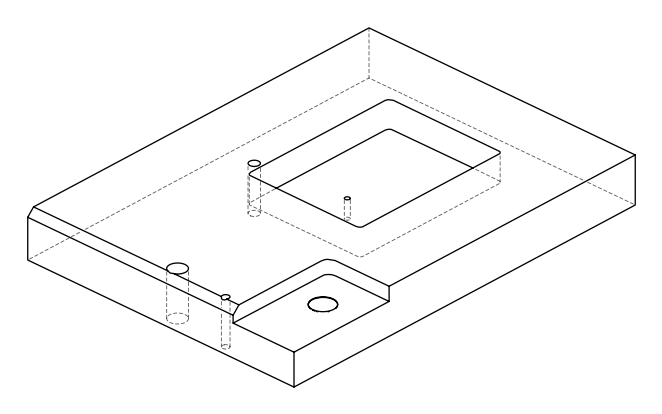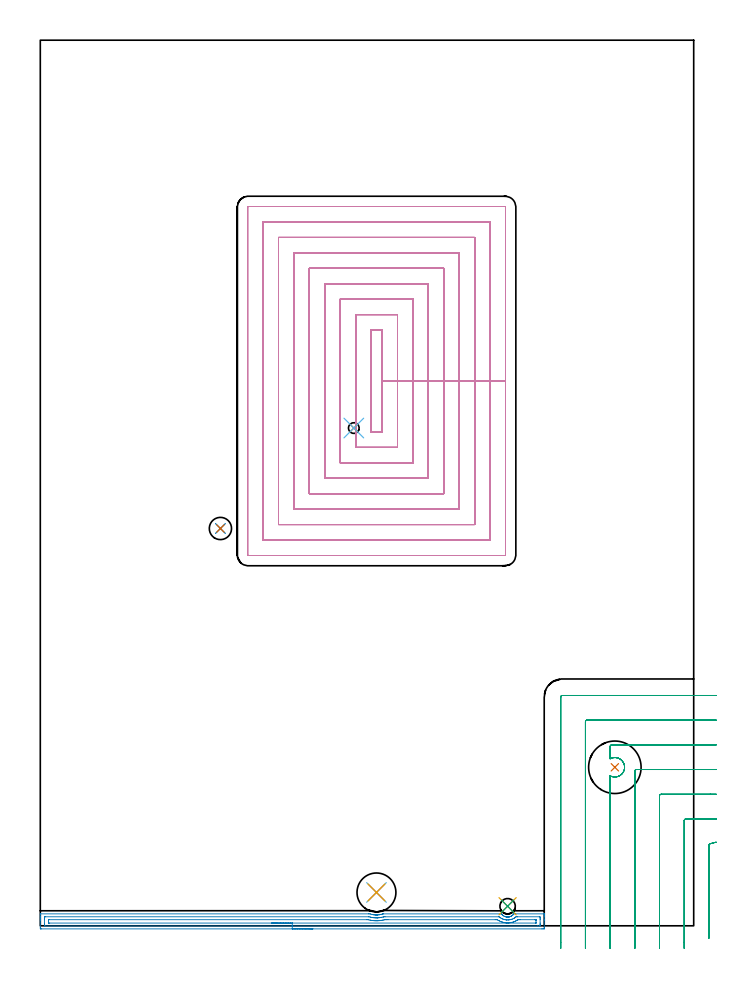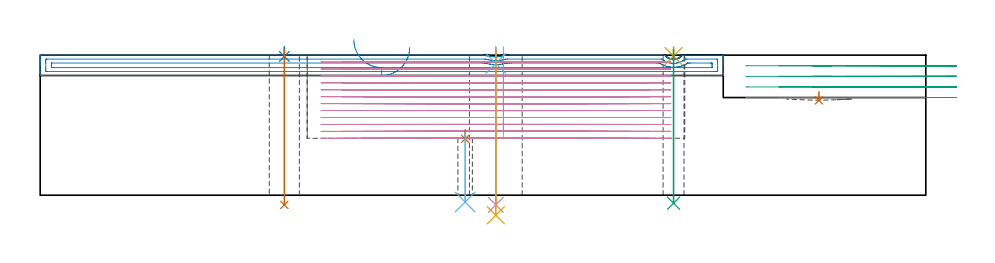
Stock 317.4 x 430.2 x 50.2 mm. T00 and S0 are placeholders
(PLAN: 13 operations, 9 tool changes, 93.1 min)
(1 INDEXABLE_INSERT_DRILL_BLIND_HOLE_FROM_SOLID | STEP1POCKET | NXT0302_022 | 0.02 min | 8111 mm3)
(2 AREA_MILL | FG_CHAMFER_SURFACE | UGT0205_001 | 6.09 min | 6641 mm3)
(3 MILL_CORNER_NOTCH_RECTANGULAR | CORNER_NOTCH_RECTANGULAR | UGT0201_010 | Follow Part, ap 4, ae 75% | 7.83 min | 124209 mm3)
(4 MILL_RECTANGULAR_POCKET | POCKET_RECTANGULAR_STRAIGHT | NXT0201_013 | Follow Part, ap 2.5, ae 75% | 78.06 min | 723073 mm3)
(5 SPOT_DRILL | STEP1HOLE | NXT0321_9005460120000 | 0.03 min | 2 mm3)
(6 SPOT_DRILL_1 | STEP1HOLE_1 | NXT0321_9005460120000 | 0.05 min | 184 mm3)
(7 SPOT_DRILL_2 | STEP1HOLE_2 | NXT0321_9005460120000 | 0.03 min | 23 mm3)
(8 SPOT_DRILL_3 | STEP1HOLE_3 | NXT0321_9005460120000 | 0.03 min | 19 mm3)
(9 DRILL_THROUGH_HOLE_INTO_CENTER | STEP1HOLE | NXT0301_046 | 0.22 min | 2182 mm3)
(10 DRILL_THROUGH_HOLE_INTO_CENTER_1 | STEP1HOLE_1 | NXT0301_079 | 0.22 min | 4411 mm3)
(11 DRILL_TO_ENLARGE_THROUGH_HOLE | STEP1HOLE_1 | UGT0301_257 | 0.24 min | 9463 mm3)
(12 DRILL_THROUGH_HOLE_INTO_CENTER_2 | STEP1HOLE_2 | NXT0301_023 | 0.11 min | 432 mm3)
(13 DRILL_THROUGH_HOLE_INTO_CENTER_3 | STEP1HOLE_3 | NXT0301_079 | 0.22 min | 4561 mm3)
(TOOL NXT0302_022 | Index. Insert Drill 25.5mm [880-D2550L25-03] | D25.5 PA176 FL77 Z2)
(TOOL UGT0205_001 | Chamfer Mill 20 x 3 x 45 deg. | D20 FL50 Z2)
(TOOL UGT0201_010 | End Mill 16 mm | D16 FL22 Z2)
(TOOL NXT0201_013 | ENDMILL 10mm | D10 FL30 Z4)
(TOOL NXT0321_9005460120000 | NC Spot Drill, 142deg, 12mm, Carbide, Uncoated | D12 PA142 FL30 Z2)
(TOOL NXT0301_046 | Carbide Drill 7.5mm [860.1-0750-038A1-MM 2214] | D7.5 PA140 FL53 Z2)
(TOOL NXT0301_079 | Carbide Drill 10.8mm [860.1-1080-032A1-MM 2214] | D10.8 PA140 FL55 Z2)
(TOOL UGT0301_257 | Twist Drill 18.9 mm | D18.9 PA118 FL135 Z2)
(TOOL NXT0301_023 | Carbide Drill 5.2mm [860.1-0520-016A1-MM 2214] | D5.2 PA140 FL28 Z2)
(OP 1 INDEXABLE_INSERT_DRILL_BLIND_HOLE_FROM_SOLID)
G17 G21 G94 G90
T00 M6
G54
G17 G0 G90 X279.1 Y77. S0 M3
G43 Z60.2 H1
G94 G81 G98 Z34. F250. R37.
G80
M5
M2
(OP 2 AREA_MILL)
G17 G21 G94 G90
T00 M6
G54
G17 G0 G90 X132.4 Y-1.5 S1061 M3
G43 Z60.2 H0
Z52.9
G94 G1 X132.362 Z52.028 F250.
X132.248 Z51.164
X132.059 Z50.312
X131.797 Z49.48
X131.463 Z48.674
X131.06 Z47.9
X130.592 Z47.164
X130.06 Z46.472
X129.471 Z45.829
X128.828 Z45.24
X128.136 Z44.708
X127.4 Z44.24
X126.626 Z43.837
X125.82 Z43.503
X124.988 Z43.241
X124.136 Z43.052
X123.272 Z42.938
X122.4 Z42.9
X0.603 Y-1.499 Z42.901
X0.065 Y-1.493 Z42.904
X0.008 Y-1.491 Z42.906
X0. Y-0.958 Z43.439
Y2.594 Z46.988
Y3.17 Z47.566
Y3.482 Z47.878
Y4.058 Z48.454
Y4.37 Z48.765
Y5.419 Z49.818
X0.008 Y5.767 Z50.159
X0.01 Y5.797 Z50.188
X0.157 Y5.8 Z50.2
X159.439 Y5.799 Z50.199
X160.092 Y5.796 Z50.188
X160.322 Y5.732 Z50.128
X161.185 Y5.498 Z49.896
X161.63 Y5.406 Z49.806
X162.078 Y5.337 Z49.736
X162.092 Y5.335 Z49.735
X162.523 Y5.289 Z49.689
X162.969 Y5.26 Z49.66
X162.974
X163.142 Y5.256 Z49.653
X163.206 Y5.254 Z49.652
X163.308 Y5.255
X163.311
X163.525 Y5.258 Z49.656
X163.554 Z49.657
X163.716 Y5.266 Z49.663
X163.86 Y5.273 Z49.669
X164.307 Y5.311 Z49.709
X164.752 Y5.37 Z49.765
X164.784 Y5.376 Z49.771
X165.199 Y5.449 Z49.848
X165.644 Y5.551 Z49.95
X165.654 Y5.554 Z49.953
X165.676 Y5.56 Z49.959
X166.088 Y5.677 Z50.075
X166.373 Y5.762 Z50.159
X166.48 Y5.786 Z50.183
X166.529 Y5.792 Z50.192
X223.731 Z50.191
X223.924 Y5.791 Z50.18
X223.975 Y5.775 Z50.165
X224.001 Y5.756 Z50.149
X224.026 Y5.723 Z50.121
X224.114 Y5.614 Z50.013
X224.298 Y5.409 Z49.807
X224.453 Y5.258 Z49.654
X224.491 Y5.221 Z49.618
X224.796 Y4.974 Z49.373
X224.814 Y4.962 Z49.36
X225.081 Y4.79 Z49.188
X225.382 Y4.629 Z49.026
X225.822 Y4.454 Z48.849
X225.905 Y4.434 Z48.825
X226.126 Y4.371 Z48.77
X226.274 Y4.334 Z48.728
X226.351 Y4.325 Z48.715
X226.553 Y4.294 Z48.689
X226.649 Y4.282 Z48.675
X226.718 Y4.271 Z48.667
X226.781 Y4.27 Z48.666
X226.813 Y4.271 Z48.663
X226.825 Z48.662
X226.942 Y4.27 Z48.659
X226.951 Z48.658
X227.144 Y4.266 Z48.66
X227.165 Z48.661
X227.243 Y4.275 Z48.667
X227.283 Y4.279 Z48.672
X227.342 Y4.284 Z48.681
X227.614 Y4.314 Z48.708
X227.69 Y4.331 Z48.723
X227.781 Y4.35 Z48.746
X227.877 Y4.37 Z48.768
X227.931 Y4.382 Z48.78
X228.057 Y4.411 Z48.807
X228.136 Y4.438 Z48.831
X228.288 Y4.484 Z48.881
X228.339 Y4.505 Z48.903
X228.514 Y4.576 Z48.973
X228.734 Y4.682 Z49.08
X228.879 Y4.764 Z49.161
X228.949 Y4.803 Z49.201
X229.204 Y4.973 Z49.373
X229.474 Y5.202 Z49.601
X229.535 Y5.254 Z49.652
X229.84 Y5.556 Z49.955
X229.92 Y5.655 Z50.055
X229.965 Y5.707 Z50.106
X230.042 Y5.795 Z50.191
X230.813 Y5.8 Z50.2
X244.643
X244.79 Y5.797 Z50.188
X244.792 Y5.767 Z50.159
X244.8 Y5.418 Z49.818
Y4.995 Z49.394
Y4.37 Z48.765
Y3.17 Z47.566
Y2.594 Z46.988
Y-0.67 Z43.727
X244.797 Y-0.958 Z43.439
X244.792 Y-1.491 Z42.906
X244.735 Y-1.493 Z42.904
X244.197 Y-1.498 Z42.902
X243.652 Y-1.5 Z42.9
X122.4
Y-0.086 Z44.314
X2.388 Y-0.085 Z44.315
X2.01 Y-0.07 Z44.33
X2.003 Y0.313 Z44.713
X2.001 Y0.818 Z45.218
X2. Y1.204 Z45.604
Y2.98 Z47.38
X2.001 Y3.482 Z47.882
X2.002 Y3.865 Z48.265
X2.01 Y4.37 Z48.77
X2.373 Y4.385 Z48.785
X2.388
X159.43 Y4.384 Z48.784
X159.729 Y4.37 Z48.77
X160.322 Y4.219 Z48.619
X160.523 Y4.17 Z48.57
X161.214 Y4.03 Z48.43
X161.62 Y3.967 Z48.367
X162.107 Y3.91 Z48.31
X162.609 Y3.87 Z48.27
X162.999 Y3.851 Z48.251
X163.527 Y3.844 Z48.244
X163.585
X163.621 Y3.846 Z48.246
X163.891 Y3.862 Z48.262
X164.366 Y3.897 Z48.297
X164.784 Y3.941 Z48.341
X165.164 Y3.991 Z48.391
X165.676 Y4.082 Z48.482
X165.914 Y4.133 Z48.533
X166.568 Y4.291 Z48.691
X166.631 Y4.307 Z48.707
X166.882 Y4.37 Z48.77
X167.453 Y4.378 Z48.778
X222.782 Y4.377 Z48.777
X222.879 Y4.37 Z48.77
X223.328 Y4.023 Z48.423
X223.674 Y3.791 Z48.191
X224.225 Y3.482 Z47.882
X224.567 Y3.337 Z47.737
X224.813 Y3.237 Z47.637
X225.206 Y3.112 Z47.512
X225.459 Y3.044 Z47.444
X225.659 Y2.993 Z47.393
X226.195 Y2.905 Z47.305
X226.351 Y2.883 Z47.283
X226.445 Y2.873 Z47.273
X226.534 Y2.868 Z47.268
X227.156 Y2.855 Z47.255
X227.243 Y2.856 Z47.256
X227.379 Y2.864 Z47.264
X227.969 Y2.926 Z47.326
X228.136 Y2.953 Z47.353
X228.571 Y3.048 Z47.448
X228.775 Y3.097 Z47.497
X229.028 Y3.175 Z47.575
X229.257 Y3.254 Z47.654
X229.792 Y3.482 Z47.882
X229.879 Y3.523 Z47.923
X229.896 Y3.531 Z47.931
X229.92 Y3.544 Z47.944
X230.238 Y3.73 Z48.13
X230.434 Y3.859 Z48.259
X230.813 Y4.137 Z48.537
X230.944 Y4.239 Z48.639
X231.11 Y4.37 Z48.77
X231.689 Y4.385 Z48.785
X231.705 Y4.386 Z48.786
X242.412 Y4.385 Z48.785
X242.79 Y4.37 Z48.77
X242.797 Y3.987 Z48.387
X242.799 Y3.482 Z47.882
X242.8 Y3.096 Z47.496
Y1.32 Z45.72
X242.799 Y0.818 Z45.218
X242.798 Y0.435 Z44.835
X242.79 Y-0.07 Z44.33
X242.412 Y-0.079 Z44.321
X241.52 Y-0.086 Z44.314
X122.4
Y1.328 Z45.728
X4.551 Y1.329 Z45.729
X4.172 Y1.331 Z45.731
X4.047 Y1.334 Z45.734
X4.01 Y1.336 Z45.736
X4.006 Y1.421 Z45.821
X4.002 Y1.535 Z45.935
X4.001 Y1.706 Z46.106
X4. Y1.877 Z46.277
X4.001 Y2.594 Z46.994
X4.002 Y2.763 Z47.163
X4.01 Y2.936 Z47.336
X4.015 Y2.966 Z47.366
X4.031 Y2.967 Z47.367
X4.078 Y2.97 Z47.37
X4.172 Y2.971 Z47.371
X158.538 Y2.97 Z47.37
X159.053 Y2.969 Z47.369
X159.24 Y2.965 Z47.365
X159.334 Y2.963 Z47.363
X159.43 Y2.94 Z47.34
X160.141 Y2.774 Z47.174
X160.322 Y2.738 Z47.138
X161.093 Y2.594 Z46.994
X161.214 Y2.575 Z46.975
X161.236 Y2.573 Z46.973
X162.107 Y2.485 Z46.885
X162.226 Y2.475 Z46.875
X162.999 Y2.436 Z46.836
X163.158 Y2.435 Z46.835
X163.891 Y2.446 Z46.846
X164.034 Y2.452 Z46.852
X164.784 Y2.508 Z46.908
X164.863 Y2.515 Z46.915
X165.529 Y2.594 Z46.994
X165.656 Y2.614 Z47.014
X165.676 Y2.617 Z47.017
X166.402 Y2.76 Z47.16
X166.568 Y2.795 Z47.195
X167.131 Y2.922 Z47.322
X167.278 Y2.954 Z47.354
X167.46 Y2.957 Z47.357
X167.983 Y2.962 Z47.362
X168.353 Y2.963 Z47.363
X168.874 Y2.964 Z47.364
X220.997 Y2.963 Z47.363
X221.522 Y2.96 Z47.36
X221.89 Y2.956 Z47.356
X222.004 Y2.942 Z47.342
X222.151 Y2.854 Z47.254
X222.584 Y2.594 Z46.994
X222.782 Y2.481 Z46.881
X223.033 Y2.344 Z46.744
X223.674 Y2.069 Z46.469
X224.009 Y1.942 Z46.342
X224.485 Y1.788 Z46.188
X224.567 Y1.765 Z46.165
X224.789 Y1.706 Z46.106
X225.155 Y1.624 Z46.024
X225.459 Y1.571 Z45.971
X225.621 Y1.545 Z45.945
X225.886 Y1.509 Z45.909
X226.351 Y1.459 Z45.859
X226.61 Y1.448 Z45.848
X226.771 Y1.446 Z45.846
X227.243 Y1.443 Z45.843
X227.498 Y1.452 Z45.852
X227.695 Y1.468 Z45.868
X228.136 Y1.513 Z45.913
X228.31 Y1.532 Z45.932
X228.832 Y1.625 Z46.025
X229.028 Y1.662 Z46.062
X229.065 Y1.669 Z46.069
X229.225 Y1.706 Z46.106
X229.766 Y1.86 Z46.26
X229.92 Y1.909 Z46.309
X230.211 Y2.011 Z46.411
X230.418 Y2.099 Z46.499
X230.813 Y2.271 Z46.671
X231.033 Y2.375 Z46.775
X231.436 Y2.594 Z46.994
X231.604 Y2.694 Z47.094
X231.705 Y2.756 Z47.156
X231.982 Y2.937 Z47.337
X232.029 Y2.965 Z47.365
X232.09 Y2.967 Z47.367
X232.22 Y2.97 Z47.37
X232.597 Y2.971 Z47.371
X233.11 Y2.972 Z47.372
X240.249 Y2.971 Z47.371
X240.628 Y2.969 Z47.369
X240.753 Y2.966 Z47.366
X240.79 Y2.964 Z47.364
X240.794 Y2.879 Z47.279
X240.797 Y2.765 Z47.165
X240.799 Y2.594 Z46.994
X240.8 Y2.423 Z46.823
X240.799 Y1.706 Z46.106
X240.798 Y1.537 Z45.937
X240.79 Y1.364 Z45.764
X240.785 Y1.334 Z45.734
X240.769 Y1.333 Z45.733
X240.722 Y1.33 Z45.73
X240.628 Y1.329 Z45.729
X122.4 Y1.328 Z45.728
X121.528 Z45.767
X120.664 Z45.88
X119.812 Z46.069
X118.98 Z46.332
X118.174 Z46.665
X117.4 Z47.068
X116.664 Z47.537
X115.972 Z48.068
X115.329 Z48.657
X114.74 Z49.301
X114.208 Z49.993
X113.74 Z50.728
X113.337 Z51.502
X113.003 Z52.308
X112.741 Z53.14
X112.552 Z53.992
X112.438 Z54.857
X112.4 Z55.728
G0 Z60.2
M5
M2
(OP 3 MILL_CORNER_NOTCH_RECTANGULAR)
G17 G21 G94 G90
T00 M6
G54
G17 G0 G90 X328.305 Y40.625 S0 M3
G43 Z60.2 H0
Z46.4
G94 G1 X325.4 Y39.875 F250.
G3 X324.8 Y39.106 R0.8 F500.
G1 Y-3.04
Y-6.04 F250.
G0 Z60.2
X328.4 Y51.9
Z46.4
G1 X325.4
X313.594 F500.
G3 X312.8 Y51.106 R0.8
G1 Y-8.
Y-11. F250.
G0 Z60.2
X328.4 Y63.9
Z46.4
G1 X325.4
X301.595 F500.
G3 X300.8 Y63.105 R0.8
G1 Y-8.
Y-11. F250.
G0 Z60.2
X328.4 Y75.9
Z46.4
G1 X325.4
X289.595 F500.
G3 X288.8 Y75.105 R0.8
G1 Y-8.
Y-11. F250.
G0 Z60.2
X328.4 Y87.9
Z46.4
G1 X325.4
X277.595 F500.
G3 X276.8 Y87.105 R0.8
G1 Y81.142
G2 X280.579 Y81.508 R4.773
X280.952 Y81.371 R4.773
X283.815 Y76.451 R4.776
X281.186 Y72.737 R4.774
X277.135 Y72.678 R4.801
X276.8 Y72.848 R4.766
G1 Y-8.
Y-11. F250.
G0 Z60.2
X328.4 Y99.9
Z46.4
G1 X325.4
X265.595 F500.
G3 X264.8 Y99.105 R0.8
G1 Y-8.
Y-11. F250.
G0 Z60.2
X328.4 Y111.9
Z46.4
G1 X325.4
X253.596 F500.
G3 X252.8 Y111.104 R0.8
G1 Y-8.
Y-11. F250.
G0 Z60.2
X328.305 Y40.625
Z42.6
G1 X325.4 Y39.875
G3 X324.8 Y39.106 R0.8 F500.
G1 Y-3.04
Y-6.04 F250.
G0 Z60.2
X328.4 Y51.9
Z42.6
G1 X325.4
X313.594 F500.
G3 X312.8 Y51.106 R0.8
G1 Y-8.
Y-11. F250.
G0 Z60.2
X328.4 Y63.9
Z42.6
G1 X325.4
X301.595 F500.
G3 X300.8 Y63.105 R0.8
G1 Y-8.
Y-11. F250.
G0 Z60.2
X328.4 Y75.9
Z42.6
G1 X325.4
X289.595 F500.
G3 X288.8 Y75.105 R0.8
G1 Y-8.
Y-11. F250.
G0 Z60.2
X328.4 Y87.9
Z42.6
G1 X325.4
X277.595 F500.
G3 X276.8 Y87.105 R0.8
G1 Y81.142
G2 X280.581 Y81.508 R4.773
X280.952 Y81.371 R4.773
X283.815 Y76.451 R4.776
X281.186 Y72.737 R4.774
X277.135 Y72.678 R4.801
X276.8 Y72.848 R4.766
G1 Y-8.
Y-11. F250.
G0 Z60.2
X328.4 Y99.9
Z42.6
G1 X325.4
X265.595 F500.
G3 X264.8 Y99.105 R0.8
G1 Y-8.
Y-11. F250.
G0 Z60.2
X328.4 Y111.9
Z42.6
G1 X325.4
X253.596 F500.
G3 X252.8 Y111.104 R0.8
G1 Y-8.
Y-11. F250.
G0 Z60.2
X328.305 Y40.625
Z38.8
G1 X325.4 Y39.875
G3 X324.8 Y39.106 R0.8 F500.
G1 Y-3.04
Y-6.04 F250.
G0 Z60.2
X328.4 Y51.9
Z38.8
G1 X325.4
X313.594 F500.
G3 X312.8 Y51.106 R0.8
G1 Y-8.
Y-11. F250.
G0 Z60.2
X328.4 Y63.9
Z38.8
G1 X325.4
X301.595 F500.
G3 X300.8 Y63.105 R0.8
G1 Y-8.
Y-11. F250.
G0 Z60.2
X328.4 Y75.9
Z38.8
G1 X325.4
X289.595 F500.
G3 X288.8 Y75.105 R0.8
G1 Y-8.
Y-11. F250.
G0 Z60.2
X328.4 Y87.9
Z38.8
G1 X325.4
X277.595 F500.
G3 X276.8 Y87.105 R0.8
G1 Y81.142
G2 X280.582 Y81.508 R4.773
X281.752 Y80.933 R4.774
X283.822 Y77.442 R4.776
X283.515 Y75.265 R4.773
X281.393 Y72.846 R4.774
X281.018 Y72.66 R4.75
X277.705 Y72.465 R4.801
G1 X277.335 Y72.593
X277.253 Y72.627
G2 X276.8 Y72.849 R4.77
G1 Y-8.
Y-11. F250.
G0 Z60.2
X328.4 Y99.9
Z38.8
G1 X325.4
X265.595 F500.
G3 X264.8 Y99.105 R0.8
G1 Y-8.
Y-11. F250.
G0 Z60.2
X328.4 Y111.9
Z38.8
G1 X325.4
X253.596 F500.
G3 X252.8 Y111.104 R0.8
G1 Y-8.
Y-11. F250.
G0 Z60.2
X328.305 Y40.625
Z35.
G1 X325.4 Y39.875
G3 X324.8 Y39.106 R0.8 F500.
G1 Y-3.04
Y-6.04 F250.
G0 Z60.2
X328.4 Y51.9
Z35.
G1 X325.4
X313.594 F500.
G3 X312.8 Y51.106 R0.8
G1 Y-8.
Y-11. F250.
G0 Z60.2
X328.4 Y63.9
Z35.
G1 X325.4
X301.595 F500.
G3 X300.8 Y63.105 R0.8
G1 Y-8.
Y-11. F250.
G0 Z60.2
X328.4 Y75.9
Z35.
G1 X325.4
X289.595 F500.
G3 X288.8 Y75.105 R0.8
G1 Y-8.
Y-11. F250.
G0 Z60.2
X328.4 Y87.9
Z35.
G1 X325.4
X277.595 F500.
G3 X276.8 Y87.105 R0.8
G1 Y81.144
G2 X279.975 Y81.665 R4.761
X280.583 Y81.507 R4.774
X283.401 Y79.008 R4.773
X283.63 Y78.411 R4.758
X283.819 Y77.481 R4.773
X281.431 Y72.866 R4.758
X281.063 Y72.68 R4.75
X277.705 Y72.465 R4.82
G1 X277.32 Y72.599
G2 X276.8 Y72.849 R4.77
G1 Y-8.
Y-11. F250.
G0 Z60.2
X328.4 Y99.9
Z35.
G1 X325.4
X265.595 F500.
G3 X264.8 Y99.105 R0.8
G1 Y-8.
Y-11. F250.
G0 Z60.2
X328.4 Y111.9
Z35.
G1 X325.4
X253.596 F500.
G3 X252.8 Y111.104 R0.8
G1 Y-8.
Y-11. F250.
G0 Z60.2
M5
M2
(OP 4 MILL_RECTANGULAR_POCKET)
G17 G21 G94 G90
T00 M6
G54
G17 G0 G90 X166. Y244.186 S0 M3
G43 Z60.2 H0
Z53.2
G94 G1 Y264.65 Z47.717 F250.
Y289.4 F500.
X160.7
Y239.9
X166.
Y264.65
X173.5
Y296.9
X153.2
Y232.4
X173.5
Y264.65
X181.
Y304.4
X145.7
Y224.9
X181.
Y264.65
X188.5
Y311.9
X138.2
Y217.4
X188.5
Y264.65
X196.
Y319.4
X130.7
Y209.9
X196.
Y264.65
X203.5
Y326.9
X123.2
Y202.4
X203.5
Y264.65
X211.
Y334.4
X115.7
Y194.9
X211.
Y264.65
X218.5
Y341.9
X108.2
Y187.4
X218.5
Y264.65
X226.
Y349.1
G3 X225.7 Y349.4 R0.3
G1 X101.
G3 X100.7 Y349.1 R0.3
G1 Y180.2
G3 X101. Y179.9 R0.3
G1 X225.7
G3 X226. Y180.2 R0.3
G1 Y264.65
Y265.65
G0 X166. Y244.186 Z50.717
G1 Y264.65 Z45.233 F250.
Y289.4 F500.
X160.7
Y239.9
X166.
Y264.65
X173.5
Y296.9
X153.2
Y232.4
X173.5
Y264.65
X181.
Y304.4
X145.7
Y224.9
X181.
Y264.65
X188.5
Y311.9
X138.2
Y217.4
X188.5
Y264.65
X196.
Y319.4
X130.7
Y209.9
X196.
Y264.65
X203.5
Y326.9
X123.2
Y202.4
X203.5
Y264.65
X211.
Y334.4
X115.7
Y194.9
X211.
Y264.65
X218.5
Y341.9
X108.2
Y187.4
X218.5
Y264.65
X226.
Y349.1
G3 X225.7 Y349.4 R0.3
G1 X101.
G3 X100.7 Y349.1 R0.3
G1 Y180.2
G3 X101. Y179.9 R0.3
G1 X225.7
G3 X226. Y180.2 R0.3
G1 Y264.65
Y265.65
G0 X166. Y244.186 Z48.233
G1 Y264.65 Z42.75 F250.
Y289.4 F500.
X160.7
Y239.9
X166.
Y264.65
X173.5
Y296.9
X153.2
Y232.4
X173.5
Y264.65
X181.
Y304.4
X145.7
Y224.9
X181.
Y264.65
X188.5
Y311.9
X138.2
Y217.4
X188.5
Y264.65
X196.
Y319.4
X130.7
Y209.9
X196.
Y264.65
X203.5
Y326.9
X123.2
Y202.4
X203.5
Y264.65
X211.
Y334.4
X115.7
Y194.9
X211.
Y264.65
X218.5
Y341.9
X108.2
Y187.4
X218.5
Y264.65
X226.
Y349.1
G3 X225.7 Y349.4 R0.3
G1 X101.
G3 X100.7 Y349.1 R0.3
G1 Y180.2
G3 X101. Y179.9 R0.3
G1 X225.7
G3 X226. Y180.2 R0.3
G1 Y264.65
Y265.65
G0 X166. Y244.186 Z45.75
G1 Y264.65 Z40.267 F250.
Y289.4 F500.
X160.7
Y239.9
X166.
Y264.65
X173.5
Y296.9
X153.2
Y232.4
X173.5
Y264.65
X181.
Y304.4
X145.7
Y224.9
X181.
Y264.65
X188.5
Y311.9
X138.2
Y217.4
X188.5
Y264.65
X196.
Y319.4
X130.7
Y209.9
X196.
Y264.65
X203.5
Y326.9
X123.2
Y202.4
X203.5
Y264.65
X211.
Y334.4
X115.7
Y194.9
X211.
Y264.65
X218.5
Y341.9
X108.2
Y187.4
X218.5
Y264.65
X226.
Y349.1
G3 X225.7 Y349.4 R0.3
G1 X101.
G3 X100.7 Y349.1 R0.3
G1 Y180.2
G3 X101. Y179.9 R0.3
G1 X225.7
G3 X226. Y180.2 R0.3
G1 Y264.65
Y265.65
G0 X166. Y244.186 Z43.267
G1 Y264.65 Z37.783 F250.
Y289.4 F500.
X160.7
Y239.9
X166.
Y264.65
X173.5
Y296.9
X153.2
Y232.4
X173.5
Y264.65
X181.
Y304.4
X145.7
Y224.9
X181.
Y264.65
X188.5
Y311.9
X138.2
Y217.4
X188.5
Y264.65
X196.
Y319.4
X130.7
Y209.9
X196.
Y264.65
X203.5
Y326.9
X123.2
Y202.4
X203.5
Y264.65
X211.
Y334.4
X115.7
Y194.9
X211.
Y264.65
X218.5
Y341.9
X108.2
Y187.4
X218.5
Y264.65
X226.
Y349.1
G3 X225.7 Y349.4 R0.3
G1 X101.
G3 X100.7 Y349.1 R0.3
G1 Y180.2
G3 X101. Y179.9 R0.3
G1 X225.7
G3 X226. Y180.2 R0.3
G1 Y264.65
Y265.65
G0 X166. Y244.186 Z40.783
G1 Y264.65 Z35.3 F250.
Y289.4 F500.
X160.7
Y239.9
X166.
Y264.65
X173.5
Y296.9
X153.2
Y232.4
X173.5
Y264.65
X181.
Y304.4
X145.7
Y224.9
X181.
Y264.65
X188.5
Y311.9
X138.2
Y217.4
X188.5
Y264.65
X196.
Y319.4
X130.7
Y209.9
X196.
Y264.65
X203.5
Y326.9
X123.2
Y202.4
X203.5
Y264.65
X211.
Y334.4
X115.7
Y194.9
X211.
Y264.65
X218.5
Y341.9
X108.2
Y187.4
X218.5
Y264.65
X226.
Y349.1
G3 X225.7 Y349.4 R0.3
G1 X101.
G3 X100.7 Y349.1 R0.3
G1 Y180.2
G3 X101. Y179.9 R0.3
G1 X225.7
G3 X226. Y180.2 R0.3
G1 Y264.65
Y265.65
G0 X166. Y244.186 Z38.3
G1 Y264.65 Z32.817 F250.
Y289.4 F500.
X160.7
Y239.9
X166.
Y264.65
X173.5
Y296.9
X153.2
Y232.4
X173.5
Y264.65
X181.
Y304.4
X145.7
Y224.9
X181.
Y264.65
X188.5
Y311.9
X138.2
Y217.4
X188.5
Y264.65
X196.
Y319.4
X130.7
Y209.9
X196.
Y264.65
X203.5
Y326.9
X123.2
Y202.4
X203.5
Y264.65
X211.
Y334.4
X115.7
Y194.9
X211.
Y264.65
X218.5
Y341.9
X108.2
Y187.4
X218.5
Y264.65
X226.
Y349.1
G3 X225.7 Y349.4 R0.3
G1 X101.
G3 X100.7 Y349.1 R0.3
G1 Y180.2
G3 X101. Y179.9 R0.3
G1 X225.7
G3 X226. Y180.2 R0.3
G1 Y264.65
Y265.65
G0 X166. Y244.186 Z35.817
G1 Y264.65 Z30.333 F250.
Y289.4 F500.
X160.7
Y239.9
X166.
Y264.65
X173.5
Y296.9
X153.2
Y232.4
X173.5
Y264.65
X181.
Y304.4
X145.7
Y224.9
X181.
Y264.65
X188.5
Y311.9
X138.2
Y217.4
X188.5
Y264.65
X196.
Y319.4
X130.7
Y209.9
X196.
Y264.65
X203.5
Y326.9
X123.2
Y202.4
X203.5
Y264.65
X211.
Y334.4
X115.7
Y194.9
X211.
Y264.65
X218.5
Y341.9
X108.2
Y187.4
X218.5
Y264.65
X226.
Y349.1
G3 X225.7 Y349.4 R0.3
G1 X101.
G3 X100.7 Y349.1 R0.3
G1 Y180.2
G3 X101. Y179.9 R0.3
G1 X225.7
G3 X226. Y180.2 R0.3
G1 Y264.65
Y265.65
G0 X166. Y244.186 Z33.333
G1 Y264.65 Z27.85 F250.
Y289.4 F500.
X160.7
Y239.9
X166.
Y264.65
X173.5
Y296.9
X153.2
Y232.4
X173.5
Y264.65
X181.
Y304.4
X145.7
Y224.9
X181.
Y264.65
X188.5
Y311.9
X138.2
Y217.4
X188.5
Y264.65
X196.
Y319.4
X130.7
Y209.9
X196.
Y264.65
X203.5
Y326.9
X123.2
Y202.4
X203.5
Y264.65
X211.
Y334.4
X115.7
Y194.9
X211.
Y264.65
X218.5
Y341.9
X108.2
Y187.4
X218.5
Y264.65
X226.
Y349.1
G3 X225.7 Y349.4 R0.3
G1 X101.
G3 X100.7 Y349.1 R0.3
G1 Y180.2
G3 X101. Y179.9 R0.3
G1 X225.7
G3 X226. Y180.2 R0.3
G1 Y264.65
Y265.65
G0 X166. Y244.186 Z30.85
G1 Y264.65 Z25.367 F250.
Y289.4 F500.
X160.7
Y239.9
X166.
Y264.65
X173.5
Y296.9
X153.2
Y232.4
X173.5
Y264.65
X181.
Y304.4
X145.7
Y224.9
X181.
Y264.65
X188.5
Y311.9
X138.2
Y217.4
X188.5
Y264.65
X196.
Y319.4
X130.7
Y209.9
X196.
Y264.65
X203.5
Y326.9
X123.2
Y202.4
X203.5
Y264.65
X211.
Y334.4
X115.7
Y194.9
X211.
Y264.65
X218.5
Y341.9
X108.2
Y187.4
X218.5
Y264.65
X226.
Y349.1
G3 X225.7 Y349.4 R0.3
G1 X101.
G3 X100.7 Y349.1 R0.3
G1 Y180.2
G3 X101. Y179.9 R0.3
G1 X225.7
G3 X226. Y180.2 R0.3
G1 Y264.65
Y265.65
G0 X166. Y244.186 Z28.367
G1 Y264.65 Z22.883 F250.
Y289.4 F500.
X160.7
Y239.9
X166.
Y264.65
X173.5
Y296.9
X153.2
Y232.4
X173.5
Y264.65
X181.
Y304.4
X145.7
Y224.9
X181.
Y264.65
X188.5
Y311.9
X138.2
Y217.4
X188.5
Y264.65
X196.
Y319.4
X130.7
Y209.9
X196.
Y264.65
X203.5
Y326.9
X123.2
Y202.4
X203.5
Y264.65
X211.
Y334.4
X115.7
Y194.9
X211.
Y264.65
X218.5
Y341.9
X108.2
Y187.4
X218.5
Y264.65
X226.
Y349.1
G3 X225.7 Y349.4 R0.3
G1 X101.
G3 X100.7 Y349.1 R0.3
G1 Y180.2
G3 X101. Y179.9 R0.3
G1 X225.7
G3 X226. Y180.2 R0.3
G1 Y264.65
Y265.65
G0 X166. Y244.186 Z25.883
G1 Y264.65 Z20.4 F250.
Y289.4 F500.
X160.7
Y239.9
X166.
Y264.65
X173.5
Y296.9
X153.2
Y232.4
X173.5
Y264.65
X181.
Y304.4
X145.7
Y224.9
X181.
Y264.65
X188.5
Y311.9
X138.2
Y217.4
X188.5
Y264.65
X196.
Y319.4
X130.7
Y209.9
X196.
Y264.65
X203.5
Y326.9
X123.2
Y202.4
X203.5
Y264.65
X211.
Y334.4
X115.7
Y194.9
X211.
Y264.65
X218.5
Y341.9
X108.2
Y187.4
X218.5
Y264.65
X226.
Y349.1
G3 X225.7 Y349.4 R0.3
G1 X101.
G3 X100.7 Y349.1 R0.3
G1 Y180.2
G3 X101. Y179.9 R0.3
G1 X225.7
G3 X226. Y180.2 R0.3
G1 Y264.65
Y265.65
G0 Z60.2
M5
M2
(OP 5 SPOT_DRILL)
G17 G21 G94 G90
T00 M6
G54
G17 G0 G90 X227. Y9.5 S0 M3
G43 Z60.2 H0
G94 G81 G98 Z49.877 F250. R53.2
G80
M5
M2
(OP 6 SPOT_DRILL_1)
G17 G21 G94 G90
T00 M6
G54
G17 G0 G90 X163.3 Y16.2 S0 M3
G43 Z60.2 H0
G94 G81 G98 Z47.2 F250. R53.2
G80
M5
M2
(OP 7 SPOT_DRILL_2)
G17 G21 G94 G90
T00 M6
G54
G17 G0 G90 X152.3 Y241.8 S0 M3
G43 Z60.2 H0
G94 G81 G98 Z20.176 F250. R23.4
G80
M5
M2
(OP 8 SPOT_DRILL_3)
G17 G21 G94 G90
T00 M6
G54
G17 G0 G90 X87.5 Y193. S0 M3
G43 Z60.2 H0
G94 G81 G98 Z49.731 F250. R53.2
G80
M5
M2
(OP 9 DRILL_THROUGH_HOLE_INTO_CENTER)
G17 G21 G94 G90
T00 M6
G54
G17 G0 G90 X227. Y9.5 S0 M3
G43 Z60.2 H1
G94 G73 G98 Z-2.865 F250. Q6.633 R52.2
G80
M5
M2
(OP 10 DRILL_THROUGH_HOLE_INTO_CENTER_1)
G17 G21 G94 G90
T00 M6
G54
G17 G0 G90 X163.3 Y16.2 S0 M3
G43 Z60.2 H1
G94 G73 G98 Z-3.465 F250. Q10.733 R52.2
G80
M5
M2
(OP 11 DRILL_TO_ENLARGE_THROUGH_HOLE)
G17 G21 G94 G90
T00 M6
G54
G17 G0 G90 X163.3 Y16.2 S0 M3
G43 Z60.2 H0
G94 G73 G98 Z-7.178 F250. Q14.345 R52.2
G80
M5
M2
(OP 12 DRILL_THROUGH_HOLE_INTO_CENTER_2)
G17 G21 G94 G90
T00 M6
G54
G17 G0 G90 X152.3 Y241.8 S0 M3
G43 Z60.2 H1
G94 G73 G98 Z-2.446 F250. Q4.569 R22.4
G80
M5
M2
(OP 13 DRILL_THROUGH_HOLE_INTO_CENTER_3)
G17 G21 G94 G90
T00 M6
G54
G17 G0 G90 X87.5 Y193. S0 M3
G43 Z60.2 H1
G94 G73 G98 Z-3.465 F250. Q10.733 R52.2
G80
M5
M2
